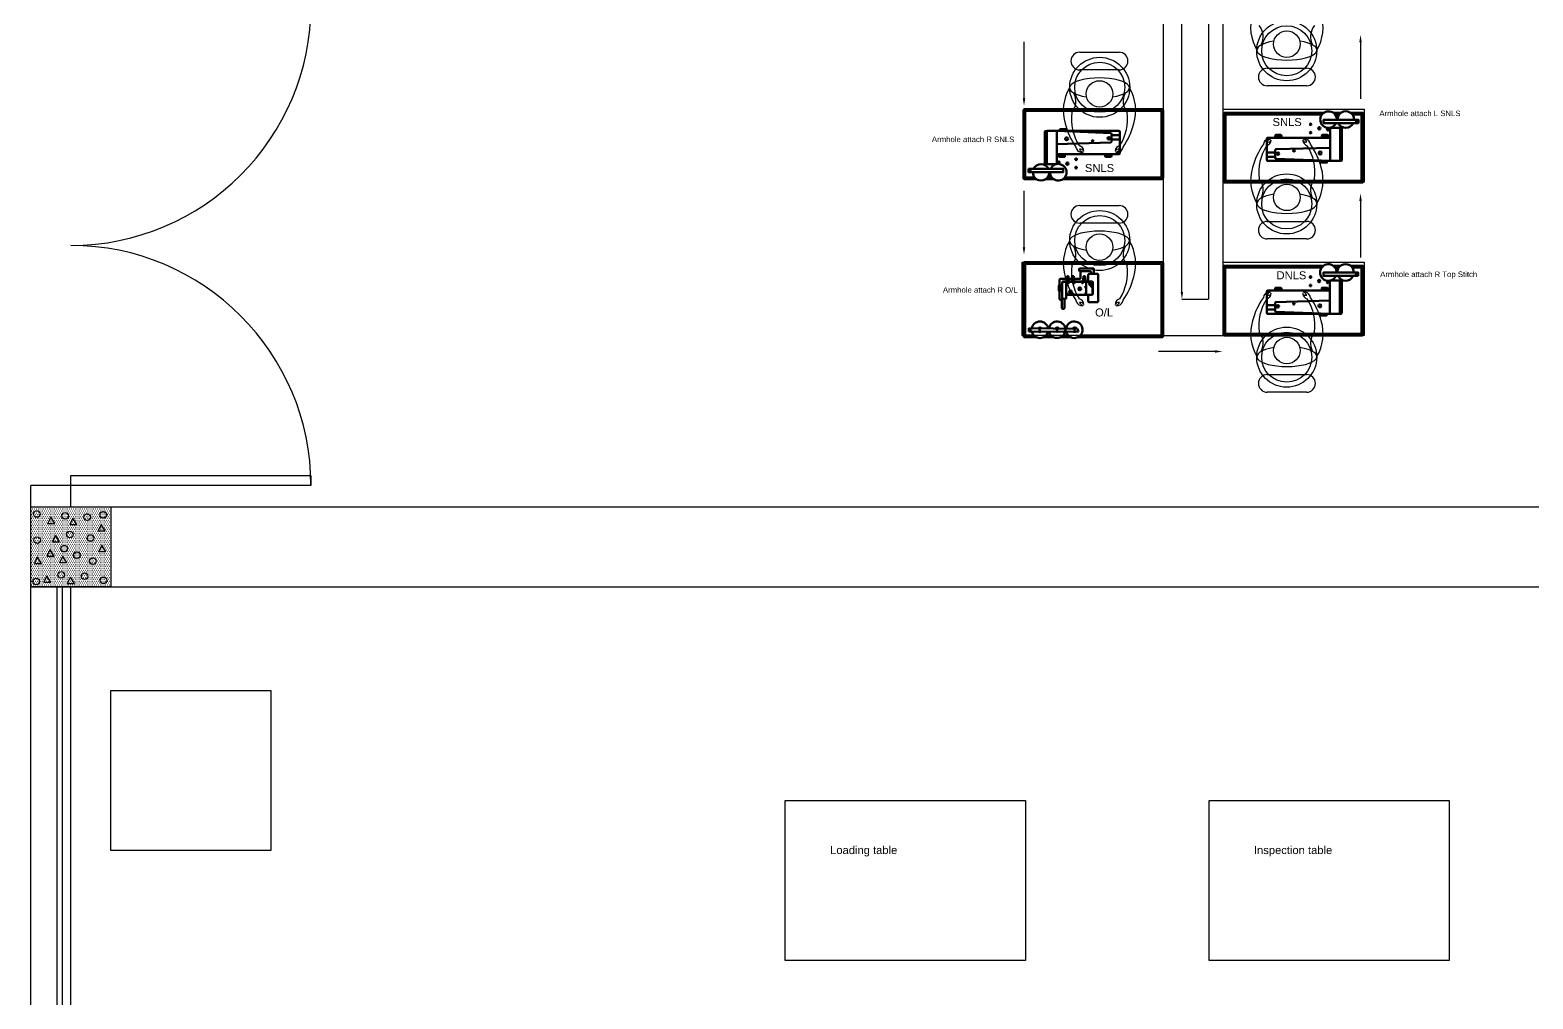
# Model space of a CAD drawing. Header units: feet. Extents: x 200 to 992, y 45 to 257.
# Drawn here: x 199.8 to 237.35, y 162.11 to 186.33 of the extents above; entities that cross this region are included whole.
import ezdxf

# ---------------------------------------------------------------- set-up
doc = ezdxf.new("R2010")
doc.units = ezdxf.units.FT
doc.header["$MEASUREMENT"] = 0
for name, color, linetype in [('assembly operations', 80, 'Continuous'), ('beampillar', 80, 'Continuous'), ('dimension', 100, 'Continuous'), ('hatch pillar', 20, 'Continuous'), ('machines', 21, 'Continuous'), ('ol mc', 190, 'Continuous'), ('prep side', 220, 'Continuous'), ('shank', 77, 'Continuous'), ('wall', 24, 'Continuous'), ('windows', 241, 'Continuous')]:
    doc.layers.add(name, color=color, linetype=linetype)
doc.styles.get("Standard").update_dxf_attribs({"font": 'arial.ttf'})

# ---------------------------------------------------------------- blocks, each defined once
blk = doc.blocks.new('snls block')
at = {"layer": 'machines', "linetype": 'ByBlock', "lineweight": 100}
for p, q in [((54.586, 84.152), (54.586, 84.133)), ((54.586, 84.152), (54.605, 84.152)), ((54.607, 84.133), (54.605, 84.152)), ((54.888, 84.077), (54.681, 84.077)), ((54.889, 83.97), (54.681, 83.97)), ((53.361, 83.553), (53.361, 83.605)), ((53.361, 83.605), (53.517, 83.605)), ((53.378, 83.57), (53.378, 83.605)), ((53.497, 83.533), (53.382, 83.533)), ((53.48, 83.549), (53.398, 83.549)), ((53.501, 83.605), (53.501, 83.57)), ((53.517, 83.605), (53.517, 83.553)), ((54.524, 83.553), (54.524, 83.605)), ((54.524, 83.605), (54.681, 83.605)), ((54.541, 83.57), (54.541, 83.605)), ((54.66, 83.533), (54.545, 83.533)), ((54.643, 83.549), (54.562, 83.549)), ((54.664, 83.605), (54.664, 83.57)), ((54.681, 83.605), (54.681, 83.553))]:
    blk.add_line(p, q, dxfattribs=at)
for points in [[(53.469, 82.981), (55.947, 82.981, 0.414214), (55.968, 83.002), (55.968, 84.703, 0.414214), (55.947, 84.724), (52.502, 84.724, 0.414214), (52.482, 84.703), (52.482, 83.002, 0.414214), (52.502, 82.981), (52.798, 82.981)], [(53.513, 83.023), (55.905, 83.023, 0.414214), (55.926, 83.043), (55.926, 84.662, 0.414214), (55.905, 84.683), (52.544, 84.683, 0.414214), (52.523, 84.662), (52.523, 83.043, 0.414214), (52.544, 83.023), (52.755, 83.023)]]:
    blk.add_lwpolyline(points, format="xyb", dxfattribs=at)
for points in [[(53.063, 83.355), (53.037, 83.355, -0.414214), (53.016, 83.375), (53.016, 84.161, -0.414214), (53.037, 84.182), (53.063, 84.182)], [(53.312, 84.185), (53.063, 84.185), (53.063, 83.355), (53.291, 83.355, 0.414214), (53.312, 83.375)], [(53.312, 84.185), (54.661, 84.131, -0.402601), (54.681, 84.11), (54.681, 83.914, -0.405445), (54.661, 83.893), (53.312, 83.853)], [(53.312, 84.185), (54.868, 84.185, -0.414214), (54.889, 84.164), (54.889, 83.624, -0.414214), (54.868, 83.604), (53.312, 83.604)]]:
    blk.add_lwpolyline(points, format="xyb", close=True, dxfattribs=at)
for points in [[(53.557, 84.185), (53.392, 84.185), (53.392, 84.225), (53.557, 84.225)], [(53.505, 84.185), (53.404, 84.185), (53.404, 84.222), (53.505, 84.222)], [(52.603, 83.237), (53.474, 83.237), (53.474, 83.154), (52.603, 83.154)], [(52.603, 83.237), (53.474, 83.237), (53.474, 83.154), (52.603, 83.154)]]:
    blk.add_lwpolyline(points, close=True, dxfattribs=at)
for points in [[(53.085, 83.023), (53.186, 83.023)], [(53.042, 82.981), (53.23, 82.981)]]:
    blk.add_lwpolyline(points, dxfattribs=at)
for centre, radius in [((53.56, 83.986), 0.0369), ((54.212, 83.931), 0.0196), ((54.613, 83.999), 0.0303), ((53.366, 83.399), 0.0206), ((53.58, 83.365), 0.0285), ((53.796, 83.476), 0.0206), ((52.644, 83.202), 0.0219), ((52.644, 83.202), 0.0219), ((53.796, 83.267), 0.0206)]:
    blk.add_circle(centre, radius, dxfattribs=at)
for centre, radius, start, end in [((53.382, 83.553), 0.0208, 180, 270), ((53.398, 83.57), 0.0208, 180, 270), ((53.48, 83.57), 0.0208, 270, 0), ((53.497, 83.553), 0.0208, 270, 0), ((54.545, 83.553), 0.0208, 180, 270), ((54.562, 83.57), 0.0208, 180, 270), ((54.643, 83.57), 0.0208, 270, 0), ((54.66, 83.553), 0.0208, 270, 0), ((52.92, 83.149), 0.207, 178.5457, 1.4543), ((52.92, 83.149), 0.207, 25.1747, 154.8253), ((53.35, 83.151), 0.207, 179.1324, 155.4718)]:
    blk.add_arc(centre, radius, start, end, dxfattribs=at)
blk = doc.blocks.new('OVERLOCK')
at = {"layer": 'machines', "linetype": 'ByBlock', "lineweight": 100}
for p, q in [((108.865, 59.356), (108.865, 58.593)), ((112.33, 59.376), (108.886, 59.376)), ((112.289, 59.335), (108.927, 59.335)), ((112.351, 57.53), (112.351, 59.356)), ((108.907, 59.314), (108.907, 58.636)), ((109.783, 58.965), (109.869, 58.965)), ((109.869, 58.965), (109.899, 58.965)), ((109.899, 58.965), (109.939, 58.965)), ((109.939, 58.898), (109.939, 58.978)), ((109.997, 58.978), (109.939, 58.978)), ((109.997, 58.97), (109.939, 58.97)), ((109.946, 58.978), (109.946, 59.028)), ((109.946, 59.028), (109.99, 59.028)), ((109.99, 58.978), (109.946, 58.978)), ((109.955, 58.978), (109.955, 59.028)), ((109.964, 58.978), (109.964, 59.028)), ((109.972, 58.978), (109.972, 59.028)), ((109.981, 58.978), (109.981, 59.028)), ((109.99, 59.028), (109.99, 58.978)), ((109.997, 58.978), (109.997, 58.898)), ((109.997, 58.965), (110.05, 58.965)), ((109.997, 58.965), (110.074, 58.965)), ((110.074, 58.965), (109.997, 58.965)), ((110.074, 58.898), (110.074, 58.978)), ((110.132, 58.978), (110.074, 58.978)), ((110.132, 58.97), (110.074, 58.97)), ((110.081, 58.978), (110.081, 59.028)), ((110.081, 59.028), (110.125, 59.028)), ((110.125, 58.978), (110.081, 58.978)), ((110.09, 58.978), (110.09, 59.028)), ((110.097, 58.978), (110.097, 59.028)), ((110.104, 58.978), (110.104, 59.028)), ((110.111, 58.978), (110.111, 59.028)), ((110.118, 58.978), (110.118, 59.028)), ((110.125, 59.028), (110.125, 58.978)), ((110.132, 58.978), (110.132, 58.898)), ((110.132, 58.965), (110.219, 58.965)), ((110.219, 58.965), (110.277, 58.965)), ((110.255, 59.173), (110.255, 59.204)), ((110.275, 59.225), (110.34, 59.225)), ((110.533, 59.152), (110.275, 59.152)), ((110.277, 58.965), (110.28, 58.965)), ((110.288, 58.985), (110.288, 59.152)), ((110.288, 58.985), (110.288, 58.973)), ((110.34, 59.225), (110.605, 59.225)), ((110.354, 58.898), (110.354, 58.978)), ((110.412, 58.978), (110.354, 58.978)), ((110.412, 58.97), (110.354, 58.97)), ((110.36, 58.978), (110.36, 59.028)), ((110.36, 59.028), (110.404, 59.028)), ((110.404, 58.978), (110.36, 58.978)), ((110.366, 58.978), (110.366, 59.028)), ((110.373, 58.978), (110.373, 59.028)), ((110.381, 58.978), (110.381, 59.028)), ((110.389, 58.978), (110.389, 59.028)), ((110.397, 58.978), (110.397, 59.028)), ((110.404, 59.028), (110.404, 58.978)), ((110.412, 58.978), (110.412, 58.898)), ((110.484, 59.064), (110.484, 58.898)), ((110.712, 59.085), (110.505, 59.085)), ((110.545, 59.085), (110.505, 59.085)), ((110.554, 59.085), (110.554, 59.132)), ((110.625, 59.204), (110.625, 59.085)), ((110.733, 58.4), (110.733, 59.064)), ((112.31, 57.571), (112.31, 59.314)), ((108.865, 57.922), (108.865, 58.593)), ((108.907, 58.636), (108.907, 57.878)), ((109.744, 58.671), (109.744, 58.794)), ((109.752, 58.802), (109.83, 58.802)), ((109.83, 58.662), (109.752, 58.662)), ((109.763, 58.802), (109.763, 58.944)), ((109.763, 58.458), (109.763, 58.662)), ((109.796, 58.796), (109.779, 58.796)), ((109.796, 58.787), (109.779, 58.787)), ((109.796, 58.776), (109.779, 58.776)), ((109.796, 58.765), (109.779, 58.765)), ((109.796, 58.754), (109.779, 58.754)), ((109.796, 58.744), (109.779, 58.744)), ((109.796, 58.732), (109.779, 58.732)), ((109.796, 58.672), (109.779, 58.672)), ((109.78, 58.662), (109.78, 58.802)), ((109.796, 58.72), (109.78, 58.72)), ((109.796, 58.709), (109.78, 58.709)), ((109.796, 58.696), (109.78, 58.696)), ((109.797, 58.684), (109.78, 58.684)), ((109.796, 58.662), (109.78, 58.662)), ((109.796, 58.662), (109.796, 58.802)), ((109.83, 58.482), (109.83, 58.877)), ((109.83, 58.802), (109.83, 58.662)), ((109.851, 58.898), (109.934, 58.898)), ((109.851, 58.89), (109.934, 58.89)), ((110.577, 58.898), (109.934, 58.898)), ((109.934, 58.898), (109.934, 58.566)), ((109.934, 58.898), (109.934, 58.482)), ((110.59, 58.89), (109.934, 58.89)), ((109.997, 58.898), (109.939, 58.898)), ((109.952, 58.589), (109.963, 58.589)), ((110.132, 58.898), (110.074, 58.898)), ((110.106, 58.589), (110.117, 58.589)), ((110.484, 58.898), (110.164, 58.898)), ((110.412, 58.898), (110.354, 58.898)), ((110.405, 58.758), (110.405, 58.764)), ((110.405, 58.588), (110.405, 58.594)), ((110.412, 58.898), (110.412, 58.899)), ((110.412, 58.899), (110.412, 58.899)), ((110.412, 58.899), (110.412, 58.898)), ((110.412, 58.898), (110.412, 58.898)), ((110.413, 58.772), (110.432, 58.772)), ((110.432, 58.75), (110.413, 58.75)), ((110.413, 58.602), (110.432, 58.602)), ((110.432, 58.566), (110.432, 58.898)), ((110.432, 58.772), (110.432, 58.75)), ((110.432, 58.602), (110.432, 58.58)), ((110.59, 58.57), (110.59, 58.894)), ((110.598, 58.587), (110.598, 58.877)), ((109.803, 58.437), (109.783, 58.437)), ((109.824, 58.233), (109.824, 58.416)), ((109.864, 58.212), (109.844, 58.212)), ((109.913, 58.461), (109.851, 58.461)), ((109.885, 58.461), (109.885, 58.233)), ((109.934, 58.566), (110.577, 58.566)), ((109.944, 58.566), (109.944, 58.581)), ((109.971, 58.566), (109.944, 58.566)), ((109.971, 58.581), (109.971, 58.566)), ((110.098, 58.566), (110.098, 58.581)), ((110.125, 58.566), (110.098, 58.566)), ((110.125, 58.581), (110.125, 58.566)), ((110.432, 58.58), (110.413, 58.58)), ((110.484, 58.566), (110.484, 58.4)), ((110.505, 58.379), (110.712, 58.379)), ((108.865, 57.922), (108.865, 57.53)), ((108.907, 57.878), (108.907, 57.571)), ((108.886, 57.509), (109.172, 57.509)), ((108.927, 57.55), (109.121, 57.55)), ((108.995, 57.728), (110.217, 57.717)), ((108.995, 57.645), (108.995, 57.728)), ((110.235, 57.641), (108.995, 57.645)), ((109.378, 57.509), (109.605, 57.509)), ((109.429, 57.55), (109.552, 57.55)), ((109.803, 57.509), (110.032, 57.509)), ((109.857, 57.55), (109.979, 57.55)), ((110.217, 57.717), (110.235, 57.641)), ((110.232, 57.509), (112.33, 57.509)), ((110.285, 57.55), (112.289, 57.55))]:
    blk.add_line(p, q, dxfattribs=at)
for centre, radius in [((109.99, 58.869), 0.0143), ((110.039, 58.635), 0.0357), ((110.039, 58.635), 0.0143), ((110.132, 58.869), 0.0143), ((110.269, 58.712), 0.0357), ((110.269, 58.712), 0.0143), ((110.339, 58.869), 0.0143), ((110.532, 58.834), 0.0271), ((110.569, 58.774), 0.0157), ((109.036, 57.692), 0.0219), ((109.275, 57.691), 0.0106), ((109.705, 57.691), 0.0106), ((110.143, 57.691), 0.0106)]:
    blk.add_circle(centre, radius, dxfattribs=at)
for centre, radius, start, end in [((108.886, 59.356), 0.0208, 90, 180), ((108.927, 59.314), 0.0208, 90, 180), ((112.289, 59.314), 0.0208, 0, 90), ((112.33, 59.356), 0.0208, 0, 90), ((109.783, 58.944), 0.0208, 90, 180), ((110.275, 59.204), 0.0208, 90, 180), ((110.275, 59.173), 0.0208, 180, 270), ((110.28, 58.973), 0.0083, 270, 0), ((110.505, 59.064), 0.0208, 90, 180), ((110.533, 59.132), 0.0208, 0, 90), ((110.605, 59.204), 0.0208, 0, 90), ((110.712, 59.064), 0.0208, 0, 90), ((109.752, 58.794), 0.0083, 90, 180), ((109.752, 58.671), 0.0083, 180, 270), ((109.851, 58.877), 0.0208, 90, 180), ((109.851, 58.894), 0.00415, 90, 270), ((109.952, 58.581), 0.0083, 90, 180), ((109.963, 58.581), 0.0083, 360, 90), ((110.106, 58.581), 0.0083, 90, 180), ((110.117, 58.581), 0.0083, 360, 90), ((110.413, 58.764), 0.0083, 90, 180), ((110.413, 58.758), 0.0083, 180, 270), ((110.413, 58.594), 0.0083, 90, 180), ((110.413, 58.588), 0.0083, 180, 270), ((110.577, 58.877), 0.0208, 0, 90), ((110.577, 58.587), 0.0208, 270, 0), ((109.783, 58.458), 0.0208, 180, 270), ((109.803, 58.416), 0.0208, 0, 90), ((109.844, 58.233), 0.0208, 180, 270), ((109.851, 58.482), 0.0208, 180, 270), ((109.864, 58.233), 0.0208, 270, 0), ((109.913, 58.482), 0.0208, 270, 0), ((110.505, 58.4), 0.0208, 180, 270), ((110.712, 58.4), 0.0208, 270, 0), ((109.275, 57.689), 0.207, 10.6443, 169.3557), ((109.704, 57.691), 0.207, 193.0338, 169.952), ((110.132, 57.691), 0.207, 193.5126, 171.9418), ((108.886, 57.53), 0.0208, 180, 270), ((108.927, 57.571), 0.0208, 180, 270), ((109.275, 57.689), 0.207, 192.4324, 347.5676), ((109.275, 57.689), 0.0558, 39.6735, 139.3583), ((109.275, 57.689), 0.0558, 234.3539, 305.347), ((109.705, 57.691), 0.0558, 33.2329, 145.7988), ((109.705, 57.691), 0.0558, 239.0419, 300.6589), ((110.143, 57.691), 0.0558, 28.7799, 150.2519), ((110.143, 57.691), 0.0558, 241.4151, 298.2857), ((112.289, 57.571), 0.0208, 270, 0), ((112.33, 57.53), 0.0208, 270, 0)]:
    blk.add_arc(centre, radius, start, end, dxfattribs=at)
blk = doc.blocks.new('sewing line')
blk.add_line((-144.50379, 2.03551), (-143.00379, 2.03551))
at = {"linetype": 'ByBlock'}
for points in [[(-154.48069, 72.97543), (-148.48069, 72.97543), (-148.48069, 68.97543), (-154.48069, 68.97543)], [(-143.89099, 72.97543), (-137.89099, 72.97543), (-137.89099, 68.97543), (-143.89099, 68.97543)]]:
    blk.add_lwpolyline(points, close=True, dxfattribs=at)
for points in [[(-143.00379, 2.03551), (-143.00379, 65.14488), (-144.50379, 65.14488), (-144.50379, 2.03551)], [(-146.58825, 9.11352), (-145.60395, 9.11352)], [(-145.60395, 8.67419), (-146.58825, 8.67419)], [(-141.90364, 8.7162), (-140.91934, 8.7162)], [(-140.91934, 8.27687), (-141.90364, 8.27687)], [(-146.58825, 5.28352), (-145.60395, 5.28352)], [(-141.90364, 4.8862), (-140.91934, 4.8862)], [(-145.60395, 4.84419), (-146.58825, 4.84419)], [(-140.91934, 4.44687), (-141.90364, 4.44687)], [(-141.90364, 1.0562), (-140.91934, 1.0562)], [(-140.91934, 0.61687), (-141.90364, 0.61687)]]:
    blk.add_lwpolyline(points)
at = {"linetype": 'ByBlock', "lineweight": -2}
for points in [[(-147.98115, 7.96126), (-147.98115, 9.37472)], [(-139.57244, 9.3617), (-139.57244, 7.94825)], [(-147.98115, 4.2401), (-147.98115, 5.65355)], [(-139.57244, 5.39957), (-139.57244, 3.98612)], [(-143.20924, 1.63492), (-144.6227, 1.63492)]]:
    blk.add_lwpolyline(points, dxfattribs=at)
for points in [[(-143.00379, 7.69488), (-139.48316, 7.69488), (-139.48316, 5.86481), (-143.00379, 5.86481)], [(-144.50379, 2.03551), (-148.02443, 2.03551), (-148.02443, 3.86558), (-144.50379, 3.86558)], [(-143.00379, 3.86488), (-139.48316, 3.86488), (-139.48316, 2.03481), (-143.00379, 2.03481)]]:
    blk.add_lwpolyline(points, close=True)
for centre, radius in [((-141.41764, 9.15245), 0.75), ((-141.41764, 9.15245), 0.625), ((-141.41276, 9.31764), 0.3314), ((-146.08995, 8.23793), 0.75), ((-146.08995, 8.23793), 0.625), ((-146.09483, 8.07275), 0.3314), ((-141.41764, 5.32245), 0.75), ((-141.41764, 5.32245), 0.625), ((-141.41276, 5.48764), 0.3314), ((-146.08995, 4.40793), 0.75), ((-146.08995, 4.40793), 0.625), ((-146.09483, 4.24275), 0.3314), ((-141.41764, 1.49245), 0.75), ((-141.41764, 1.49245), 0.625), ((-141.41276, 1.65764), 0.3314)]:
    blk.add_circle(centre, radius)
for centre, radius, start, end in [((-141.18924, 9.73945), 1.12909, 163.502483, 210.433937), ((-142.44409, 9.50202), 0.44097, 332.367472, 38.991579), ((-140.38143, 9.50202), 0.44097, 141.008421, 207.632528), ((-141.63627, 9.73945), 1.12909, 329.566063, 16.497517), ((-146.58825, 8.89385), 0.21966, 90, 270), ((-145.60395, 8.89385), 0.21966, 270, 90), ((-141.90364, 8.49653), 0.21966, 90, 270), ((-140.91934, 8.49653), 0.21966, 270, 90), ((-145.87132, 7.65094), 1.12909, 149.566063, 196.497517), ((-147.12616, 7.88837), 0.44097, 321.008421, 27.632528), ((-145.0635, 7.88837), 0.44097, 152.367472, 218.991579), ((-146.31834, 7.65094), 1.12909, 343.502483, 30.433937), ((-145.56376, 7.4424), 1.23125, 172.133942, 212.405248), ((-146.6259, 7.4424), 1.23125, 327.594752, 7.866058), ((-145.09322, 7.83415), 1.92771, 195.151137, 214.435473), ((-147.09644, 7.83415), 1.92771, 325.564527, 344.848863), ((-146.64708, 6.62804), 0.16061, 4.787406, 74.171118), ((-145.54258, 6.62804), 0.16061, 105.828882, 175.212594), ((-140.41115, 5.72624), 1.92771, 145.564527, 164.848863), ((-140.88169, 6.11799), 1.23125, 147.594752, 187.866058), ((-141.86066, 6.80554), 0.14081, 100.122504, 175.609876), ((-141.96501, 6.93234), 0.16061, 285.828882, 355.212594), ((-141.78159, 6.8045), 0.1464, 104.680297, 152.481191), ((-141.88539, 6.95741), 0.08916, 253.018909, 334.439991), ((-141.83096, 6.22739), 0.71883, 89.022524, 94.34402), ((-140.94013, 6.95741), 0.08916, 205.560009, 286.981091), ((-140.86051, 6.93234), 0.16061, 184.787406, 254.171118), ((-140.99456, 6.22739), 0.71883, 85.65598, 90.977476), ((-141.04393, 6.8045), 0.1464, 27.518809, 75.319703), ((-140.96486, 6.80554), 0.14081, 4.390124, 79.877496), ((-141.94383, 6.11799), 1.23125, 352.133942, 32.405248), ((-142.41437, 5.72624), 1.92771, 15.151137, 34.435473), ((-146.54273, 6.75485), 0.14081, 184.390124, 259.877496), ((-146.56746, 6.60298), 0.08916, 25.560009, 106.981091), ((-146.46366, 6.75589), 0.1464, 207.518809, 255.319703), ((-146.51303, 7.333), 0.71883, 265.65598, 270.977476), ((-145.6222, 6.60298), 0.08916, 73.018909, 154.439991), ((-145.726, 6.75589), 0.1464, 284.680297, 332.481191), ((-145.67663, 7.333), 0.71883, 269.022524, 274.34402), ((-145.64693, 6.75485), 0.14081, 280.122504, 355.609876), ((-141.18924, 5.90945), 1.12909, 163.502483, 210.433937), ((-141.63627, 5.90945), 1.12909, 329.566063, 16.497517), ((-142.44409, 5.67202), 0.44097, 332.367472, 38.991579), ((-140.38143, 5.67202), 0.44097, 141.008421, 207.632528), ((-146.58825, 5.06385), 0.21966, 90, 270), ((-145.60395, 5.06385), 0.21966, 270, 90), ((-141.90364, 4.66653), 0.21966, 90, 270), ((-140.91934, 4.66653), 0.21966, 270, 90), ((-145.87132, 3.82094), 1.12909, 149.566063, 196.497517), ((-147.12616, 4.05837), 0.44097, 321.008421, 27.632528), ((-145.0635, 4.05837), 0.44097, 152.367472, 218.991579), ((-146.31834, 3.82094), 1.12909, 343.502483, 30.433937), ((-145.56376, 3.6124), 1.23125, 172.133942, 212.405248), ((-146.6259, 3.6124), 1.23125, 327.594752, 7.866058), ((-145.09322, 4.00415), 1.92771, 195.151137, 214.435473), ((-147.09644, 4.00415), 1.92771, 325.564527, 344.848863), ((-141.86066, 2.97554), 0.14081, 100.122504, 175.609876), ((-141.96501, 3.10234), 0.16061, 285.828882, 355.212594), ((-141.78159, 2.9745), 0.1464, 104.680297, 152.481191), ((-141.88539, 3.12741), 0.08916, 253.018909, 334.439991), ((-141.83096, 2.39739), 0.71883, 89.022524, 94.34402), ((-140.94013, 3.12741), 0.08916, 205.560009, 286.981091), ((-140.86051, 3.10234), 0.16061, 184.787406, 254.171118), ((-140.99456, 2.39739), 0.71883, 85.65598, 90.977476), ((-141.04393, 2.9745), 0.1464, 27.518809, 75.319703), ((-140.96486, 2.97554), 0.14081, 4.390124, 79.877496), ((-146.54273, 2.92485), 0.14081, 184.390124, 259.877496), ((-146.64708, 2.79804), 0.16061, 4.787406, 74.171118), ((-146.56746, 2.77298), 0.08916, 25.560009, 106.981091), ((-146.46366, 2.92589), 0.1464, 207.518809, 255.319703), ((-146.51303, 3.503), 0.71883, 265.65598, 270.977476), ((-145.54258, 2.79804), 0.16061, 105.828882, 175.212594), ((-145.6222, 2.77298), 0.08916, 73.018909, 154.439991), ((-145.726, 2.92589), 0.1464, 284.680297, 332.481191), ((-145.67663, 3.503), 0.71883, 269.022524, 274.34402), ((-145.64693, 2.92485), 0.14081, 280.122504, 355.609876), ((-140.41115, 1.89624), 1.92771, 145.564527, 164.848863), ((-140.88169, 2.28799), 1.23125, 147.594752, 187.866058), ((-141.94383, 2.28799), 1.23125, 352.133942, 32.405248), ((-142.41437, 1.89624), 1.92771, 15.151137, 34.435473), ((-141.18924, 2.07945), 1.12909, 163.502483, 210.433937), ((-141.63627, 2.07945), 1.12909, 329.566063, 16.497517), ((-142.44409, 1.84202), 0.44097, 332.367472, 38.991579), ((-140.38143, 1.84202), 0.44097, 141.008421, 207.632528), ((-141.90364, 0.83653), 0.21966, 90, 270), ((-140.91934, 0.83653), 0.21966, 270, 90)]:
    blk.add_arc(centre, radius, start, end)
for centre, major_axis in [((-141.41276, 9.16751), (0.75, 0)), ((-146.09483, 8.22287), (-0.75, 0)), ((-141.41276, 5.33751), (0.75, 0)), ((-146.09483, 4.39287), (-0.75, 0)), ((-141.41276, 1.50751), (0.75, 0))]:
    blk.add_ellipse(centre, major_axis=major_axis, ratio=0.33333333, start_param=2.01554376, end_param=7.4092342)
at = {"linetype": 'ByBlock'}
for points in [[(-139.5416, 9.3617), (-139.57244, 9.5467), (-139.60327, 9.3617)], [(-147.95032, 7.96126), (-147.98115, 7.77626), (-148.01198, 7.96126)], [(-139.5416, 5.39957), (-139.57244, 5.58457), (-139.60327, 5.39957)], [(-147.95032, 4.2401), (-147.98115, 4.0551), (-148.01198, 4.2401)], [(-143.20924, 1.66575), (-143.02424, 1.63492), (-143.20924, 1.60409)]]:
    blk.add_solid(points, dxfattribs=at)
at = {"layer": 'dimension', "linetype": 'ByBlock', "lineweight": -2}
blk.add_line((-144.03531, 2.94031), (-143.85531, 2.94031), dxfattribs=at)
at = {"layer": 'dimension', "linetype": 'ByBlock'}
blk.add_line((-143.85531, 2.94031), (-143.37074, 2.94031), dxfattribs=at)
at = {"layer": 'dimension', "linetype": 'ByBlock', "lineweight": -2}
for points in [[(-144.03531, 3.12531), (-144.03531, 52.03519)], [(-143.37074, 42.20333), (-143.37074, 2.94031)]]:
    blk.add_lwpolyline(points, dxfattribs=at)
at = {"layer": 'dimension', "linetype": 'ByBlock'}
blk.add_solid([(-144.06614, 3.12531), (-144.03531, 2.94031), (-144.00447, 3.12531)], dxfattribs=at)
blk.add_blockref('snls block', (-200.47549, -77.03585))
at = {"rotation": 180}
for p in [(-87.02145, 90.58126), (-87.02633, 86.76016)]:
    blk.add_blockref('snls block', p, dxfattribs=at)
at = {"layer": 'ol mc', "linetype": 'ByBlock'}
blk.add_blockref('OVERLOCK', (-256.85831, -55.51256), dxfattribs=at)
at = {"linetype": 'ByBlock', "char_height": 0.2, "attachment_point": 1}
for s, insert in [('Loading table', (-153.36041, 71.83381)), ('Inspection table', (-142.7707, 71.83381))]:
    blk.add_mtext_dynamic_manual_height_columns(s, width=3.4853772, gutter_width=1, heights=[0], dxfattribs=dict(at, insert=insert))
at = {"char_height": 0.2, "attachment_point": 1}
for s, width, insert in [('SNLS', 0.9053555, (-141.77124, 7.47034)), ('SNLS', 0.9053555, (-146.45938, 6.3203)), ('DNLS', 0.6548569, (-141.67116, 3.63923)), ('O/L', 0.6997084, (-146.2053, 2.70982))]:
    blk.add_mtext_dynamic_manual_height_columns(s, width=width, gutter_width=1, heights=[0], dxfattribs=dict(at, insert=insert))
at = {"layer": 'assembly operations', "linetype": 'ByBlock', "char_height": 0.1388878, "attachment_point": 1}
for s, insert, width in [('Armhole attach L SNLS', (-139.10097, 7.65663), 2.118247), ('Armhole attach R SNLS', (-150.2825, 7.00712), 2.152069), ('Armhole attach R Top Stitch', (-139.08174, 3.63387), 2.5338588), ('Armhole attach R O/L', (-150.00738, 3.24151), 1.9516243)]:
    blk.add_mtext(s, dxfattribs=dict(at, insert=insert, width=width))
blk = doc.blocks.new('12door')
at = {"layer": 'prep side'}
for points in [[(3437.495, 2668.251), (3437.495, 2662.251), (3437.245, 2662.251), (3437.245, 2668.251)], [(3448.995, 2662.251), (3448.995, 2668.251), (3449.245, 2668.251), (3449.245, 2662.251)]]:
    blk.add_lwpolyline(points, close=True, dxfattribs=at)
for centre, start, end in [((3437.245, 2668.251), 270, 360), ((3449.245, 2668.251), 180, 270)]:
    blk.add_arc(centre, 6, start, end, dxfattribs=at)
blk = doc.blocks.new('hatchedpillar')
at = {"layer": 'hatch pillar', "linetype": 'ByBlock', "true_color": 0xf4ee51}
h = blk.add_hatch(dxfattribs=at)
h.set_pattern_fill('DOTS', color=41, scale=0.74)
h.set_pattern_definition([(0, (-2.0177, -80.014843), (0.023125, 0.04625), [0, -0.04625])])
h.paths.add_polyline_path([(201.8, 174.403), (199.8, 174.403), (199.8, 172.403), (201.8, 172.403)])
at = {"layer": 'hatch pillar', "linetype": 'Continuous', "lineweight": -3, "ltscale": 2}
for p, q in [((200.321, 174.163), (200.244, 174.001)), ((200.244, 174.001), (200.422, 174.001)), ((200.422, 174.001), (200.321, 174.163)), ((200.87, 174.132), (200.792, 173.97)), ((200.792, 173.97), (200.97, 173.97)), ((200.97, 173.97), (200.87, 174.132)), ((201.577, 173.973), (201.5, 173.811)), ((201.677, 173.811), (201.577, 173.973)), ((200.437, 173.7), (200.36, 173.538)), ((200.36, 173.538), (200.537, 173.538)), ((200.537, 173.538), (200.437, 173.7)), ((201.5, 173.811), (201.677, 173.811)), ((199.987, 173.162), (199.91, 173)), ((200.088, 173), (199.987, 173.162)), ((200.298, 173.345), (200.221, 173.183)), ((200.221, 173.183), (200.398, 173.183)), ((200.398, 173.183), (200.298, 173.345)), ((200.615, 173.183), (200.537, 173.021)), ((200.715, 173.021), (200.615, 173.183)), ((201.591, 173.458), (201.514, 173.296)), ((201.514, 173.296), (201.691, 173.296)), ((201.691, 173.296), (201.591, 173.458)), ((199.91, 173), (200.088, 173)), ((200.537, 173.021), (200.715, 173.021)), ((200.221, 172.689), (200.144, 172.527)), ((200.144, 172.527), (200.321, 172.527)), ((200.321, 172.527), (200.221, 172.689)), ((200.808, 172.659), (200.731, 172.497)), ((200.731, 172.497), (200.908, 172.497)), ((200.908, 172.497), (200.808, 172.659))]:
    blk.add_line(p, q, dxfattribs=at)
for centre in [(199.969, 174.234), (200.677, 174.186), (201.63, 174.213), (201.225, 174.155), (199.976, 173.578), (200.792, 173.723), (201.312, 173.635), (200.653, 173.368), (200.97, 173.206), (201.368, 173.056), (200.576, 172.713), (201.163, 172.682), (199.955, 172.548), (201.637, 172.576)]:
    blk.add_circle(centre, 0.0821, dxfattribs=at)

msp = doc.modelspace()

# ---------------------------------------------------------------- linework, layer by layer
at = {"layer": 'beampillar', "linetype": 'ByBlock'}
for p, q in [((199.8173, 89.8907), (199.8173, 174.94755)), ((199.8173, 174.41766), (457.29065, 174.41766)), ((199.8173, 172.41766), (457.29065, 172.41766))]:
    msp.add_line(p, q, dxfattribs=at)
msp.add_lwpolyline([(199.8173, 174.41766), (201.8173, 174.41766), (201.8173, 172.41766), (199.8173, 172.41766)], close=True, dxfattribs=at)
at = {"layer": 'prep side', "linetype": 'ByBlock'}
msp.add_line((200.8173, 174.94755), (199.8173, 174.94755), dxfattribs=at)
msp.add_lwpolyline([(201.8173, 169.81966), (205.8173, 169.81966), (205.8173, 165.81966), (201.8173, 165.81966)], close=True, dxfattribs=at)
at = {"layer": 'wall', "linetype": 'ByBlock'}
for p, q in [((200.8173, 180.94755), (200.8173, 180.94756)), ((199.8173, 87.8907), (199.8173, 174.94755)), ((200.8173, 174.41766), (200.8173, 174.94755)), ((200.8173, 134.41766), (200.8173, 172.41766))]:
    msp.add_line(p, q, dxfattribs=at)
at = {"layer": 'windows', "linetype": 'ByBlock'}
for p, q in [((200.4773, 134.41766), (200.4773, 172.41766)), ((200.6073, 134.41766), (200.6073, 172.41766))]:
    msp.add_line(p, q, dxfattribs=at)

# ---------------------------------------------------------------- block references
at = {"layer": 'prep side', "linetype": 'ByBlock'}
msp.add_blockref('hatchedpillar', (0, 0), dxfattribs=at)
at = {"layer": 'shank', "linetype": 'ByBlock'}
for p in [(372.61677, 176.66231), (373.15108, 94.09958)]:
    msp.add_blockref('sewing line', p, dxfattribs=at)
at = {"layer": 'windows', "rotation": 90}
msp.add_blockref('12door', (2869.06832, -3262.29726), dxfattribs=at)

doc.saveas('drawing.dxf')
